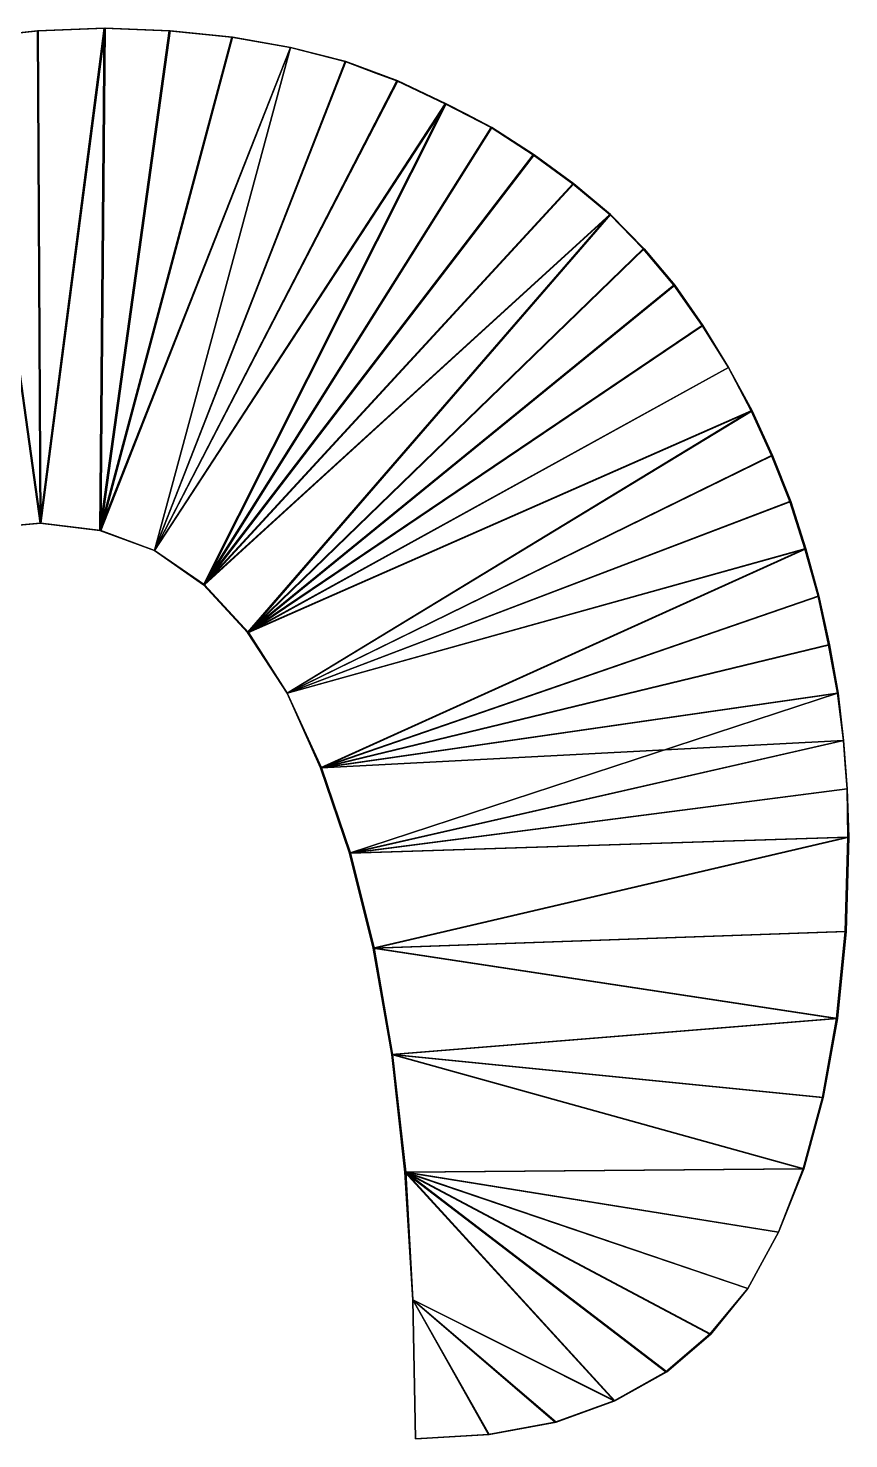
# Model space of a CAD drawing. Extents: x -29.1 to 29.1, y -25 to 25.
# Drawn here: x 17.012 to 17.946, y 6.913 to 8.517 of the extents above; entities that cross this region are included whole.
import ezdxf

# ---------------------------------------------------------------- set-up
doc = ezdxf.new("R2010")
doc.units = 0
doc.header["$MEASUREMENT"] = 0
doc.layers.add('ConstrLine', color=7, linetype='Continuous')
doc.layers.add('ObjLayer', color=2, linetype='Continuous')

msp = doc.modelspace()

# ---------------------------------------------------------------- linework, layer by layer
at = {"layer": 'ConstrLine'}
for p, q in [((17.023, 8.514, 4), (16.949, 8.506, 4)), ((17.099, 8.517, 4), (17.023, 8.514, 4)), ((17.173, 8.514, 4), (17.099, 8.517, 4)), ((17.244, 8.507, 4), (17.173, 8.514, 4)), ((17.311, 8.495, 4), (17.244, 8.507, 4)), ((17.373, 8.479, 4), (17.311, 8.495, 4)), ((17.432, 8.457, 4), (17.373, 8.479, 4)), ((17.487, 8.431, 4), (17.432, 8.457, 4)), ((17.539, 8.404, 4), (17.487, 8.431, 4)), ((17.587, 8.373, 4), (17.539, 8.404, 4)), ((17.632, 8.34, 4), (17.587, 8.373, 4)), ((17.674, 8.305, 4), (17.632, 8.34, 4)), ((17.712, 8.266, 4), (17.674, 8.305, 4)), ((17.747, 8.225, 4), (17.712, 8.266, 4)), ((17.779, 8.179, 4), (17.747, 8.225, 4)), ((17.809, 8.131, 4), (17.779, 8.179, 4)), ((17.835, 8.082, 4), (17.809, 8.131, 4)), ((17.858, 8.031, 4), (17.835, 8.082, 4)), ((17.879, 7.979, 4), (17.858, 8.031, 4)), ((17.896, 7.925, 4), (17.879, 7.979, 4)), ((17.001, 7.952, 4), (17.026, 7.954, 4)), ((17.026, 7.954, 4), (17.094, 7.946, 4)), ((17.094, 7.946, 4), (17.156, 7.923, 4)), ((17.911, 7.871, 4), (17.896, 7.925, 4)), ((17.156, 7.923, 4), (17.212, 7.884, 4)), ((17.212, 7.884, 4), (17.262, 7.83, 4)), ((17.923, 7.816, 4), (17.911, 7.871, 4)), ((17.262, 7.83, 4), (17.307, 7.761, 4)), ((17.933, 7.761, 4), (17.923, 7.816, 4)), ((17.307, 7.761, 4), (17.345, 7.676, 4)), ((17.94, 7.707, 4), (17.933, 7.761, 4)), ((17.944, 7.652, 4), (17.94, 7.707, 4)), ((17.345, 7.676, 4), (17.378, 7.579, 4)), ((17.945, 7.597, 4), (17.944, 7.652, 4)), ((17.942, 7.49, 4), (17.945, 7.597, 4)), ((17.378, 7.579, 4), (17.405, 7.471, 4)), ((17.932, 7.391, 4), (17.942, 7.49, 4)), ((17.405, 7.471, 4), (17.426, 7.35, 4)), ((17.916, 7.301, 4), (17.932, 7.391, 4)), ((17.426, 7.35, 4), (17.441, 7.216, 4)), ((17.894, 7.22, 4), (17.916, 7.301, 4)), ((17.866, 7.148, 4), (17.894, 7.22, 4)), ((17.441, 7.216, 4), (17.45, 7.071, 4)), ((17.831, 7.084, 4), (17.866, 7.148, 4)), ((17.788, 7.032, 4), (17.831, 7.084, 4)), ((17.45, 7.071, 4), (17.453, 6.913, 4)), ((17.738, 6.989, 4), (17.788, 7.032, 4)), ((17.679, 6.956, 4), (17.738, 6.989, 4)), ((17.612, 6.932, 4), (17.679, 6.956, 4)), ((17.536, 6.918, 4), (17.612, 6.932, 4)), ((17.453, 6.913, 4), (17.536, 6.918, 4))]:
    msp.add_line(p, q, dxfattribs=at)
for points in [[(16.949, 8.506, 4), (16.949, 8.506, 5), (17.023, 8.514, 5)], [(16.949, 8.506, 4), (17.023, 8.514, 5), (17.023, 8.514, 4)], [(16.949, 8.506, 5), (17.026, 7.954, 5), (17.023, 8.514, 5)], [(17.026, 7.954, 5), (16.949, 8.506, 5), (17.001, 7.952, 5)], [(16.95, 8.506, 5), (17.024, 8.514, 5), (16.999, 8.5113, 4)], [(17.024, 8.514, 5), (16.95, 8.506, 5), (17.027, 7.954, 5)], [(17.002, 7.952, 5), (17.027, 7.954, 5), (16.95, 8.506, 5)], [(17.024, 8.514, 4), (16.999, 8.5113, 4), (17.024, 8.514, 5)], [(17.023, 8.514, 4), (17.023, 8.514, 5), (17.099, 8.517, 5)], [(17.023, 8.514, 4), (17.099, 8.517, 5), (17.099, 8.517, 4)], [(17.023, 8.514, 5), (17.026, 7.954, 5), (17.099, 8.517, 5)], [(17.024, 8.514, 4), (17.024, 8.514, 5), (17.1, 8.517, 5)], [(17.024, 8.514, 4), (17.1, 8.517, 5), (17.1, 8.517, 4)], [(17.1, 8.517, 5), (17.024, 8.514, 5), (17.027, 7.954, 5)], [(17.026, 7.954, 5), (17.094, 7.946, 5), (17.099, 8.517, 5)], [(17.027, 7.954, 5), (17.095, 7.946, 5), (17.1, 8.517, 5)], [(17.173, 8.514, 5), (17.099, 8.517, 5), (17.094, 7.946, 5)], [(17.244, 8.507, 5), (17.173, 8.514, 5), (17.094, 7.946, 5)], [(17.311, 8.495, 5), (17.244, 8.507, 5), (17.094, 7.946, 5)], [(17.1, 8.517, 5), (17.095, 7.946, 5), (17.174, 8.514, 5)], [(17.174, 8.514, 5), (17.095, 7.946, 5), (17.245, 8.507, 5)], [(17.245, 8.507, 5), (17.095, 7.946, 5), (17.311, 8.495, 5)], [(17.099, 8.517, 4), (17.099, 8.517, 5), (17.173, 8.514, 5)], [(17.099, 8.517, 4), (17.173, 8.514, 5), (17.173, 8.514, 4)], [(17.1, 8.517, 4), (17.1, 8.517, 5), (17.174, 8.514, 5)], [(17.1, 8.517, 4), (17.174, 8.514, 5), (17.174, 8.514, 4)], [(17.173, 8.514, 4), (17.173, 8.514, 5), (17.244, 8.507, 5)], [(17.173, 8.514, 4), (17.244, 8.507, 5), (17.244, 8.507, 4)], [(17.174, 8.514, 4), (17.174, 8.514, 5), (17.245, 8.507, 5)], [(17.174, 8.514, 4), (17.245, 8.507, 5), (17.245, 8.507, 4)], [(17.244, 8.507, 4), (17.244, 8.507, 5), (17.311, 8.495, 5)], [(17.244, 8.507, 4), (17.311, 8.495, 5), (17.311, 8.495, 4)], [(17.245, 8.507, 4), (17.245, 8.507, 5), (17.311, 8.495, 5)], [(17.245, 8.507, 4), (17.311, 8.495, 5), (17.311, 8.495, 4)], [(17.094, 7.946, 5), (17.156, 7.923, 5), (17.311, 8.495, 5)], [(17.095, 7.946, 5), (17.156, 7.923, 5), (17.311, 8.495, 5)], [(17.373, 8.479, 5), (17.311, 8.495, 5), (17.156, 7.923, 5)], [(17.374, 8.479, 5), (17.311, 8.495, 5), (17.156, 7.923, 5)], [(17.311, 8.495, 4), (17.311, 8.495, 5), (17.373, 8.479, 5)], [(17.311, 8.495, 4), (17.373, 8.479, 5), (17.373, 8.479, 4)], [(17.311, 8.495, 4), (17.311, 8.495, 5), (17.374, 8.479, 5)], [(17.311, 8.495, 4), (17.374, 8.479, 5), (17.374, 8.479, 4)], [(17.373, 8.479, 5), (17.156, 7.923, 5), (17.432, 8.457, 5)], [(17.433, 8.457, 5), (17.374, 8.479, 5), (17.156, 7.923, 5)], [(17.373, 8.479, 4), (17.373, 8.479, 5), (17.408, 8.466, 4)], [(17.373, 8.479, 5), (17.432, 8.457, 5), (17.408, 8.466, 4)], [(17.374, 8.479, 4), (17.374, 8.479, 5), (17.433, 8.457, 5)], [(17.374, 8.479, 4), (17.433, 8.457, 5), (17.433, 8.457, 4)], [(17.432, 8.457, 5), (17.156, 7.923, 5), (17.487, 8.431, 5)], [(17.488, 8.431, 5), (17.433, 8.457, 5), (17.156, 7.923, 5)], [(17.432, 8.457, 4), (17.408, 8.466, 4), (17.432, 8.457, 5)], [(17.432, 8.457, 4), (17.432, 8.457, 5), (17.487, 8.431, 5)], [(17.432, 8.457, 4), (17.487, 8.431, 5), (17.487, 8.431, 4)], [(17.433, 8.457, 4), (17.433, 8.457, 5), (17.488, 8.431, 5)], [(17.433, 8.457, 4), (17.488, 8.431, 5), (17.488, 8.431, 4)], [(17.212, 7.884, 5), (17.487, 8.431, 5), (17.156, 7.923, 5)], [(17.156, 7.923, 5), (17.213, 7.884, 5), (17.488, 8.431, 5)], [(17.487, 8.431, 5), (17.212, 7.884, 5), (17.539, 8.404, 5)], [(17.54, 8.404, 5), (17.488, 8.431, 5), (17.213, 7.884, 5)], [(17.487, 8.431, 4), (17.487, 8.431, 5), (17.539, 8.404, 5)], [(17.487, 8.431, 4), (17.539, 8.404, 5), (17.539, 8.404, 4)], [(17.488, 8.431, 4), (17.488, 8.431, 5), (17.511, 8.4191, 4)], [(17.488, 8.431, 5), (17.54, 8.404, 5), (17.511, 8.4191, 4)], [(17.54, 8.404, 4), (17.511, 8.4191, 4), (17.54, 8.404, 5)], [(17.539, 8.404, 5), (17.212, 7.884, 5), (17.587, 8.373, 5)], [(17.54, 8.404, 5), (17.213, 7.884, 5), (17.588, 8.373, 5)], [(17.539, 8.404, 4), (17.539, 8.404, 5), (17.587, 8.373, 5)], [(17.539, 8.404, 4), (17.587, 8.373, 5), (17.587, 8.373, 4)], [(17.54, 8.404, 4), (17.54, 8.404, 5), (17.588, 8.373, 5)], [(17.54, 8.404, 4), (17.588, 8.373, 5), (17.588, 8.373, 4)], [(17.587, 8.373, 5), (17.212, 7.884, 5), (17.632, 8.34, 5)], [(17.588, 8.373, 5), (17.213, 7.884, 5), (17.633, 8.34, 5)], [(17.587, 8.373, 4), (17.587, 8.373, 5), (17.632, 8.34, 5)], [(17.587, 8.373, 4), (17.632, 8.34, 5), (17.632, 8.34, 4)], [(17.588, 8.373, 4), (17.588, 8.373, 5), (17.633, 8.34, 5)], [(17.588, 8.373, 4), (17.633, 8.34, 5), (17.633, 8.34, 4)], [(17.632, 8.34, 5), (17.212, 7.884, 5), (17.674, 8.305, 5)], [(17.633, 8.34, 5), (17.213, 7.884, 5), (17.675, 8.305, 5)], [(17.632, 8.34, 4), (17.632, 8.34, 5), (17.674, 8.305, 5)], [(17.632, 8.34, 4), (17.674, 8.305, 5), (17.674, 8.305, 4)], [(17.633, 8.34, 4), (17.633, 8.34, 5), (17.675, 8.305, 5)], [(17.633, 8.34, 4), (17.675, 8.305, 5), (17.675, 8.305, 4)], [(17.262, 7.83, 5), (17.674, 8.305, 5), (17.212, 7.884, 5)], [(17.263, 7.83, 5), (17.675, 8.305, 5), (17.213, 7.884, 5)], [(17.712, 8.266, 5), (17.674, 8.305, 5), (17.262, 7.83, 5)], [(17.713, 8.266, 5), (17.675, 8.305, 5), (17.263, 7.83, 5)], [(17.674, 8.305, 4), (17.674, 8.305, 5), (17.712, 8.266, 5)], [(17.674, 8.305, 4), (17.712, 8.266, 5), (17.712, 8.266, 4)], [(17.675, 8.305, 4), (17.675, 8.305, 5), (17.713, 8.266, 5)], [(17.675, 8.305, 4), (17.713, 8.266, 5), (17.713, 8.266, 4)], [(17.747, 8.225, 5), (17.712, 8.266, 5), (17.262, 7.83, 5)], [(17.748, 8.225, 5), (17.713, 8.266, 5), (17.263, 7.83, 5)], [(17.712, 8.266, 4), (17.712, 8.266, 5), (17.747, 8.225, 5)], [(17.712, 8.266, 4), (17.747, 8.225, 5), (17.747, 8.225, 4)], [(17.713, 8.266, 4), (17.713, 8.266, 5), (17.748, 8.225, 5)], [(17.713, 8.266, 4), (17.748, 8.225, 5), (17.748, 8.225, 4)], [(17.779, 8.179, 5), (17.747, 8.225, 5), (17.262, 7.83, 5)], [(17.78, 8.179, 5), (17.748, 8.225, 5), (17.263, 7.83, 5)], [(17.747, 8.225, 4), (17.747, 8.225, 5), (17.77, 8.192, 4)], [(17.747, 8.225, 5), (17.779, 8.179, 5), (17.77, 8.192, 4)], [(17.748, 8.225, 4), (17.748, 8.225, 5), (17.7709, 8.192, 4)], [(17.748, 8.225, 5), (17.78, 8.179, 5), (17.7709, 8.192, 4)], [(17.779, 8.179, 4), (17.77, 8.192, 4), (17.779, 8.179, 5)], [(17.78, 8.179, 4), (17.7709, 8.192, 4), (17.78, 8.179, 5)], [(17.809, 8.131, 5), (17.779, 8.179, 5), (17.262, 7.83, 5)], [(17.809, 8.131, 5), (17.78, 8.179, 5), (17.263, 7.83, 5)], [(17.779, 8.179, 4), (17.779, 8.179, 5), (17.809, 8.131, 5)], [(17.779, 8.179, 4), (17.809, 8.131, 5), (17.809, 8.131, 4)], [(17.78, 8.179, 4), (17.78, 8.179, 5), (17.809, 8.131, 5)], [(17.78, 8.179, 4), (17.809, 8.131, 5), (17.809, 8.131, 4)], [(17.835, 8.082, 5), (17.809, 8.131, 5), (17.262, 7.83, 5)], [(17.836, 8.082, 5), (17.809, 8.131, 5), (17.263, 7.83, 5)], [(17.809, 8.131, 4), (17.809, 8.131, 5), (17.835, 8.082, 5)], [(17.809, 8.131, 4), (17.835, 8.082, 5), (17.835, 8.082, 4)], [(17.809, 8.131, 4), (17.809, 8.131, 5), (17.836, 8.082, 5)], [(17.809, 8.131, 4), (17.836, 8.082, 5), (17.836, 8.082, 4)], [(17.262, 7.83, 5), (17.307, 7.761, 5), (17.835, 8.082, 5)], [(17.263, 7.83, 5), (17.307, 7.761, 5), (17.836, 8.082, 5)], [(17.858, 8.031, 5), (17.835, 8.082, 5), (17.307, 7.761, 5)], [(17.859, 8.031, 5), (17.836, 8.082, 5), (17.307, 7.761, 5)], [(17.835, 8.082, 4), (17.835, 8.082, 5), (17.858, 8.031, 5)], [(17.835, 8.082, 4), (17.858, 8.031, 5), (17.858, 8.031, 4)], [(17.836, 8.082, 4), (17.836, 8.082, 5), (17.859, 8.031, 5)], [(17.836, 8.082, 4), (17.859, 8.031, 5), (17.859, 8.031, 4)], [(17.879, 7.979, 5), (17.858, 8.031, 5), (17.307, 7.761, 5)], [(17.88, 7.979, 5), (17.859, 8.031, 5), (17.307, 7.761, 5)], [(17.858, 8.031, 4), (17.858, 8.031, 5), (17.879, 7.979, 5)], [(17.858, 8.031, 4), (17.879, 7.979, 5), (17.879, 7.979, 4)], [(17.859, 8.031, 4), (17.859, 8.031, 5), (17.88, 7.979, 5)], [(17.859, 8.031, 4), (17.88, 7.979, 5), (17.88, 7.979, 4)], [(17.896, 7.925, 5), (17.879, 7.979, 5), (17.307, 7.761, 5)], [(17.897, 7.925, 5), (17.88, 7.979, 5), (17.307, 7.761, 5)], [(17.879, 7.979, 4), (17.879, 7.979, 5), (17.896, 7.925, 5)], [(17.879, 7.979, 4), (17.896, 7.925, 5), (17.896, 7.925, 4)], [(17.88, 7.979, 4), (17.88, 7.979, 5), (17.897, 7.925, 5)], [(17.88, 7.979, 4), (17.897, 7.925, 5), (17.897, 7.925, 4)], [(17.001, 7.952, 4), (17.026, 7.954, 4), (17.026, 7.954, 5)], [(17.001, 7.952, 4), (17.026, 7.954, 5), (17.001, 7.952, 5)], [(17.002, 7.952, 4), (17.027, 7.954, 4), (17.027, 7.954, 5)], [(17.002, 7.952, 4), (17.027, 7.954, 5), (17.002, 7.952, 5)], [(17.026, 7.954, 4), (17.094, 7.946, 4), (17.094, 7.946, 5)], [(17.026, 7.954, 4), (17.094, 7.946, 5), (17.026, 7.954, 5)], [(17.027, 7.954, 4), (17.095, 7.946, 4), (17.095, 7.946, 5)], [(17.027, 7.954, 4), (17.095, 7.946, 5), (17.027, 7.954, 5)], [(17.094, 7.946, 4), (17.156, 7.923, 4), (17.156, 7.923, 5)], [(17.094, 7.946, 4), (17.156, 7.923, 5), (17.094, 7.946, 5)], [(17.095, 7.946, 4), (17.156, 7.923, 4), (17.156, 7.923, 5)], [(17.095, 7.946, 4), (17.156, 7.923, 5), (17.095, 7.946, 5)], [(17.307, 7.761, 5), (17.345, 7.676, 5), (17.896, 7.925, 5)], [(17.307, 7.761, 5), (17.346, 7.676, 5), (17.897, 7.925, 5)], [(17.911, 7.871, 5), (17.896, 7.925, 5), (17.345, 7.676, 5)], [(17.912, 7.871, 5), (17.897, 7.925, 5), (17.346, 7.676, 5)], [(17.896, 7.925, 4), (17.896, 7.925, 5), (17.911, 7.871, 5)], [(17.896, 7.925, 4), (17.911, 7.871, 5), (17.911, 7.871, 4)], [(17.897, 7.925, 4), (17.897, 7.925, 5), (17.912, 7.871, 5)], [(17.897, 7.925, 4), (17.912, 7.871, 5), (17.912, 7.871, 4)], [(17.156, 7.923, 4), (17.212, 7.884, 4), (17.212, 7.884, 5)], [(17.156, 7.923, 4), (17.212, 7.884, 5), (17.156, 7.923, 5)], [(17.156, 7.923, 4), (17.213, 7.884, 4), (17.213, 7.884, 5)], [(17.156, 7.923, 4), (17.213, 7.884, 5), (17.156, 7.923, 5)], [(17.212, 7.884, 4), (17.262, 7.83, 4), (17.262, 7.83, 5)], [(17.212, 7.884, 4), (17.262, 7.83, 5), (17.212, 7.884, 5)], [(17.213, 7.884, 4), (17.263, 7.83, 4), (17.263, 7.83, 5)], [(17.213, 7.884, 4), (17.263, 7.83, 5), (17.213, 7.884, 5)], [(17.923, 7.816, 5), (17.911, 7.871, 5), (17.345, 7.676, 5)], [(17.924, 7.816, 5), (17.912, 7.871, 5), (17.346, 7.676, 5)], [(17.911, 7.871, 4), (17.911, 7.871, 5), (17.923, 7.816, 5)], [(17.911, 7.871, 4), (17.923, 7.816, 5), (17.923, 7.816, 4)], [(17.912, 7.871, 4), (17.912, 7.871, 5), (17.924, 7.816, 5)], [(17.912, 7.871, 4), (17.924, 7.816, 5), (17.924, 7.816, 4)], [(17.262, 7.83, 4), (17.307, 7.761, 4), (17.307, 7.761, 5)], [(17.262, 7.83, 4), (17.307, 7.761, 5), (17.262, 7.83, 5)], [(17.263, 7.83, 4), (17.307, 7.761, 4), (17.307, 7.761, 5)], [(17.263, 7.83, 4), (17.307, 7.761, 5), (17.263, 7.83, 5)], [(17.933, 7.761, 5), (17.923, 7.816, 5), (17.345, 7.676, 5)], [(17.934, 7.761, 5), (17.924, 7.816, 5), (17.346, 7.676, 5)], [(17.923, 7.816, 4), (17.923, 7.816, 5), (17.933, 7.761, 5)], [(17.923, 7.816, 4), (17.933, 7.761, 5), (17.933, 7.761, 4)], [(17.924, 7.816, 4), (17.924, 7.816, 5), (17.934, 7.761, 5)], [(17.924, 7.816, 4), (17.934, 7.761, 5), (17.934, 7.761, 4)], [(17.307, 7.761, 4), (17.345, 7.676, 4), (17.345, 7.676, 5)], [(17.307, 7.761, 4), (17.345, 7.676, 5), (17.307, 7.761, 5)], [(17.307, 7.761, 4), (17.346, 7.676, 4), (17.346, 7.676, 5)], [(17.307, 7.761, 4), (17.346, 7.676, 5), (17.307, 7.761, 5)], [(17.345, 7.676, 5), (17.378, 7.579, 5), (17.933, 7.761, 5)], [(17.94, 7.707, 5), (17.934, 7.761, 5), (17.346, 7.676, 5)], [(17.94, 7.707, 5), (17.933, 7.761, 5), (17.378, 7.579, 5)], [(17.933, 7.761, 4), (17.933, 7.761, 5), (17.94, 7.707, 5)], [(17.933, 7.761, 4), (17.94, 7.707, 5), (17.94, 7.707, 4)], [(17.934, 7.761, 4), (17.934, 7.761, 5), (17.94, 7.707, 5)], [(17.934, 7.761, 4), (17.94, 7.707, 5), (17.94, 7.707, 4)], [(17.346, 7.676, 5), (17.379, 7.579, 5), (17.94, 7.707, 5)], [(17.944, 7.652, 5), (17.94, 7.707, 5), (17.378, 7.579, 5)], [(17.944, 7.652, 5), (17.94, 7.707, 5), (17.379, 7.579, 5)], [(17.94, 7.707, 4), (17.94, 7.707, 5), (17.942, 7.68, 4)], [(17.94, 7.707, 5), (17.944, 7.652, 5), (17.942, 7.68, 4)], [(17.944, 7.652, 5), (17.94, 7.707, 4), (17.94, 7.707, 5)], [(17.944, 7.652, 5), (17.944, 7.652, 4), (17.94, 7.707, 4)], [(17.345, 7.676, 4), (17.378, 7.579, 4), (17.378, 7.579, 5)], [(17.345, 7.676, 4), (17.378, 7.579, 5), (17.345, 7.676, 5)], [(17.346, 7.676, 4), (17.379, 7.579, 4), (17.379, 7.579, 5)], [(17.346, 7.676, 4), (17.379, 7.579, 5), (17.346, 7.676, 5)], [(17.944, 7.652, 4), (17.942, 7.68, 4), (17.944, 7.652, 5)], [(17.945, 7.597, 5), (17.944, 7.652, 5), (17.378, 7.579, 5)], [(17.946, 7.597, 5), (17.944, 7.652, 5), (17.379, 7.579, 5)], [(17.944, 7.652, 4), (17.944, 7.652, 5), (17.945, 7.597, 5)], [(17.944, 7.652, 4), (17.945, 7.597, 5), (17.945, 7.597, 4)], [(17.944, 7.652, 4), (17.944, 7.652, 5), (17.946, 7.597, 5)], [(17.944, 7.652, 4), (17.946, 7.597, 5), (17.946, 7.597, 4)], [(17.378, 7.579, 5), (17.405, 7.471, 5), (17.945, 7.597, 5)], [(17.379, 7.579, 5), (17.406, 7.471, 5), (17.946, 7.597, 5)], [(17.942, 7.49, 5), (17.945, 7.597, 5), (17.405, 7.471, 5)], [(17.943, 7.49, 5), (17.946, 7.597, 5), (17.406, 7.471, 5)], [(17.945, 7.597, 4), (17.945, 7.597, 5), (17.942, 7.49, 5)], [(17.945, 7.597, 4), (17.942, 7.49, 5), (17.942, 7.49, 4)], [(17.946, 7.597, 4), (17.946, 7.597, 5), (17.943, 7.49, 5)], [(17.946, 7.597, 4), (17.943, 7.49, 5), (17.943, 7.49, 4)], [(17.378, 7.579, 4), (17.405, 7.471, 4), (17.405, 7.471, 5)], [(17.378, 7.579, 4), (17.405, 7.471, 5), (17.378, 7.579, 5)], [(17.379, 7.579, 4), (17.406, 7.471, 4), (17.406, 7.471, 5)], [(17.379, 7.579, 4), (17.406, 7.471, 5), (17.379, 7.579, 5)], [(17.932, 7.391, 5), (17.942, 7.49, 5), (17.405, 7.471, 5)], [(17.943, 7.49, 5), (17.406, 7.471, 5), (17.933, 7.391, 5)], [(17.942, 7.49, 4), (17.942, 7.49, 5), (17.932, 7.391, 5)], [(17.942, 7.49, 4), (17.932, 7.391, 5), (17.932, 7.391, 4)], [(17.943, 7.49, 4), (17.943, 7.49, 5), (17.933, 7.391, 5)], [(17.943, 7.49, 4), (17.933, 7.391, 5), (17.933, 7.391, 4)], [(17.426, 7.35, 5), (17.405, 7.471, 5), (17.408, 7.4537, 4)], [(17.405, 7.471, 4), (17.408, 7.4537, 4), (17.405, 7.471, 5)], [(17.405, 7.471, 5), (17.426, 7.35, 5), (17.932, 7.391, 5)], [(17.427, 7.35, 5), (17.933, 7.391, 5), (17.406, 7.471, 5)], [(17.406, 7.471, 4), (17.427, 7.35, 4), (17.427, 7.35, 5)], [(17.406, 7.471, 4), (17.427, 7.35, 5), (17.406, 7.471, 5)], [(17.408, 7.4537, 4), (17.426, 7.35, 4), (17.426, 7.35, 5)], [(17.916, 7.301, 5), (17.932, 7.391, 5), (17.426, 7.35, 5)], [(17.933, 7.391, 5), (17.427, 7.35, 5), (17.917, 7.301, 5)], [(17.932, 7.391, 4), (17.932, 7.391, 5), (17.916, 7.301, 5)], [(17.932, 7.391, 4), (17.916, 7.301, 5), (17.916, 7.301, 4)], [(17.933, 7.391, 4), (17.933, 7.391, 5), (17.917, 7.301, 5)], [(17.933, 7.391, 4), (17.917, 7.301, 5), (17.917, 7.301, 4)], [(17.426, 7.35, 4), (17.441, 7.216, 4), (17.441, 7.216, 5)], [(17.426, 7.35, 4), (17.441, 7.216, 5), (17.426, 7.35, 5)], [(17.894, 7.22, 5), (17.916, 7.301, 5), (17.426, 7.35, 5)], [(17.426, 7.35, 5), (17.441, 7.216, 5), (17.894, 7.22, 5)], [(17.895, 7.22, 5), (17.917, 7.301, 5), (17.427, 7.35, 5)], [(17.427, 7.35, 5), (17.442, 7.216, 5), (17.895, 7.22, 5)], [(17.427, 7.35, 4), (17.442, 7.216, 4), (17.442, 7.216, 5)], [(17.427, 7.35, 4), (17.442, 7.216, 5), (17.427, 7.35, 5)], [(17.916, 7.301, 4), (17.916, 7.301, 5), (17.894, 7.22, 5)], [(17.916, 7.301, 4), (17.894, 7.22, 5), (17.894, 7.22, 4)], [(17.917, 7.301, 4), (17.917, 7.301, 5), (17.895, 7.22, 5)], [(17.917, 7.301, 4), (17.895, 7.22, 5), (17.895, 7.22, 4)], [(17.894, 7.22, 5), (17.441, 7.216, 5), (17.866, 7.148, 5)], [(17.895, 7.22, 5), (17.442, 7.216, 5), (17.866, 7.148, 5)], [(17.866, 7.148, 5), (17.8738, 7.168, 4), (17.894, 7.22, 5)], [(17.895, 7.22, 5), (17.866, 7.148, 5), (17.874, 7.168, 4)], [(17.894, 7.22, 4), (17.894, 7.22, 5), (17.8738, 7.168, 4)], [(17.895, 7.22, 4), (17.895, 7.22, 5), (17.874, 7.168, 4)], [(17.441, 7.216, 4), (17.444, 7.168, 4), (17.441, 7.216, 5)], [(17.444, 7.168, 4), (17.45, 7.071, 5), (17.441, 7.216, 5)], [(17.831, 7.084, 5), (17.866, 7.148, 5), (17.441, 7.216, 5)], [(17.831, 7.084, 5), (17.441, 7.216, 5), (17.788, 7.032, 5)], [(17.45, 7.071, 5), (17.679, 6.956, 5), (17.441, 7.216, 5)], [(17.788, 7.032, 5), (17.441, 7.216, 5), (17.738, 6.989, 5)], [(17.738, 6.989, 5), (17.441, 7.216, 5), (17.679, 6.956, 5)], [(17.831, 7.084, 5), (17.866, 7.148, 5), (17.442, 7.216, 5)], [(17.45, 7.071, 5), (17.68, 6.956, 5), (17.442, 7.216, 5)], [(17.45, 7.071, 5), (17.442, 7.216, 5), (17.4446, 7.168, 4)], [(17.442, 7.216, 4), (17.4446, 7.168, 4), (17.442, 7.216, 5)], [(17.789, 7.032, 5), (17.442, 7.216, 5), (17.739, 6.989, 5)], [(17.831, 7.084, 5), (17.442, 7.216, 5), (17.789, 7.032, 5)], [(17.739, 6.989, 5), (17.442, 7.216, 5), (17.68, 6.956, 5)], [(17.444, 7.168, 4), (17.45, 7.071, 4), (17.45, 7.071, 5)], [(17.4446, 7.168, 4), (17.45, 7.071, 4), (17.45, 7.071, 5)], [(17.866, 7.148, 5), (17.866, 7.148, 4), (17.8738, 7.168, 4)], [(17.866, 7.148, 4), (17.874, 7.168, 4), (17.866, 7.148, 5)], [(17.866, 7.148, 4), (17.866, 7.148, 5), (17.831, 7.084, 5)], [(17.866, 7.148, 4), (17.831, 7.084, 5), (17.831, 7.084, 4)], [(17.866, 7.148, 4), (17.866, 7.148, 5), (17.831, 7.084, 5)], [(17.866, 7.148, 4), (17.831, 7.084, 5), (17.831, 7.084, 4)], [(17.831, 7.084, 4), (17.831, 7.084, 5), (17.788, 7.032, 5)], [(17.831, 7.084, 4), (17.788, 7.032, 5), (17.788, 7.032, 4)], [(17.831, 7.084, 4), (17.831, 7.084, 5), (17.789, 7.032, 5)], [(17.831, 7.084, 4), (17.789, 7.032, 5), (17.789, 7.032, 4)], [(17.45, 7.071, 4), (17.453, 6.913, 4), (17.453, 6.913, 5)], [(17.45, 7.071, 4), (17.453, 6.913, 5), (17.45, 7.071, 5)], [(17.453, 6.913, 5), (17.536, 6.918, 5), (17.45, 7.071, 5)], [(17.536, 6.918, 5), (17.612, 6.932, 5), (17.45, 7.071, 5)], [(17.612, 6.932, 5), (17.679, 6.956, 5), (17.45, 7.071, 5)], [(17.453, 6.913, 5), (17.537, 6.918, 5), (17.45, 7.071, 5)], [(17.537, 6.918, 5), (17.613, 6.932, 5), (17.45, 7.071, 5)], [(17.613, 6.932, 5), (17.68, 6.956, 5), (17.45, 7.071, 5)], [(17.45, 7.071, 4), (17.453, 6.913, 4), (17.453, 6.913, 5)], [(17.45, 7.071, 4), (17.453, 6.913, 5), (17.45, 7.071, 5)], [(17.738, 6.989, 4), (17.788, 7.032, 4), (17.788, 7.032, 5)], [(17.738, 6.989, 4), (17.788, 7.032, 5), (17.738, 6.989, 5)], [(17.739, 6.989, 4), (17.789, 7.032, 4), (17.789, 7.032, 5)], [(17.739, 6.989, 4), (17.789, 7.032, 5), (17.739, 6.989, 5)], [(17.679, 6.956, 4), (17.738, 6.989, 4), (17.738, 6.989, 5)], [(17.679, 6.956, 4), (17.738, 6.989, 5), (17.679, 6.956, 5)], [(17.68, 6.956, 4), (17.739, 6.989, 4), (17.739, 6.989, 5)], [(17.68, 6.956, 4), (17.739, 6.989, 5), (17.68, 6.956, 5)], [(17.612, 6.932, 4), (17.679, 6.956, 4), (17.679, 6.956, 5)], [(17.612, 6.932, 4), (17.679, 6.956, 5), (17.612, 6.932, 5)], [(17.613, 6.932, 4), (17.68, 6.956, 4), (17.68, 6.956, 5)], [(17.613, 6.932, 4), (17.68, 6.956, 5), (17.613, 6.932, 5)], [(17.536, 6.918, 4), (17.612, 6.932, 4), (17.612, 6.932, 5)], [(17.536, 6.918, 4), (17.612, 6.932, 5), (17.536, 6.918, 5)], [(17.537, 6.918, 4), (17.613, 6.932, 4), (17.613, 6.932, 5)], [(17.537, 6.918, 4), (17.613, 6.932, 5), (17.537, 6.918, 5)], [(17.4598, 6.9134, 4), (17.536, 6.918, 5), (17.453, 6.913, 5)], [(17.511, 6.9165, 4), (17.537, 6.918, 5), (17.453, 6.913, 5)], [(17.4587, 6.9133, 4), (17.511, 6.9165, 4), (17.453, 6.913, 5)], [(17.453, 6.913, 4), (17.4598, 6.9134, 4), (17.453, 6.913, 5)], [(17.453, 6.913, 4), (17.4587, 6.9133, 4), (17.453, 6.913, 5)], [(17.4598, 6.9134, 4), (17.536, 6.918, 4), (17.536, 6.918, 5)], [(17.511, 6.9165, 4), (17.537, 6.918, 4), (17.537, 6.918, 5)]]:
    msp.add_3dface(points, dxfattribs=at)
at = {"layer": 'ObjLayer'}
for p, q in [((17.024, 8.514, 5), (16.95, 8.506, 5)), ((17.1, 8.517, 5), (17.024, 8.514, 5)), ((17.174, 8.514, 5), (17.1, 8.517, 5)), ((17.245, 8.507, 5), (17.174, 8.514, 5)), ((17.311, 8.495, 5), (17.245, 8.507, 5)), ((17.374, 8.479, 5), (17.311, 8.495, 5)), ((17.433, 8.457, 5), (17.374, 8.479, 5)), ((17.488, 8.431, 5), (17.433, 8.457, 5)), ((17.54, 8.404, 5), (17.488, 8.431, 5)), ((17.588, 8.373, 5), (17.54, 8.404, 5)), ((17.633, 8.34, 5), (17.588, 8.373, 5)), ((17.675, 8.305, 5), (17.633, 8.34, 5)), ((17.713, 8.266, 5), (17.675, 8.305, 5)), ((17.748, 8.225, 5), (17.713, 8.266, 5)), ((17.78, 8.179, 5), (17.748, 8.225, 5)), ((17.809, 8.131, 5), (17.78, 8.179, 5)), ((17.836, 8.082, 5), (17.809, 8.131, 5)), ((17.859, 8.031, 5), (17.836, 8.082, 5)), ((17.88, 7.979, 5), (17.859, 8.031, 5)), ((17.897, 7.925, 5), (17.88, 7.979, 5)), ((17.002, 7.952, 5), (17.027, 7.954, 5)), ((17.027, 7.954, 5), (17.095, 7.946, 5)), ((17.095, 7.946, 5), (17.156, 7.923, 5)), ((17.912, 7.871, 5), (17.897, 7.925, 5)), ((17.156, 7.923, 5), (17.213, 7.884, 5)), ((17.213, 7.884, 5), (17.263, 7.83, 5)), ((17.924, 7.816, 5), (17.912, 7.871, 5)), ((17.263, 7.83, 5), (17.307, 7.761, 5)), ((17.934, 7.761, 5), (17.924, 7.816, 5)), ((17.307, 7.761, 5), (17.346, 7.676, 5)), ((17.94, 7.707, 5), (17.934, 7.761, 5)), ((17.944, 7.652, 5), (17.94, 7.707, 5)), ((17.346, 7.676, 5), (17.379, 7.579, 5)), ((17.946, 7.597, 5), (17.944, 7.652, 5)), ((17.943, 7.49, 5), (17.946, 7.597, 5)), ((17.379, 7.579, 5), (17.406, 7.471, 5)), ((17.933, 7.391, 5), (17.943, 7.49, 5)), ((17.406, 7.471, 5), (17.427, 7.35, 5)), ((17.917, 7.301, 5), (17.933, 7.391, 5)), ((17.427, 7.35, 5), (17.442, 7.216, 5)), ((17.895, 7.22, 5), (17.917, 7.301, 5)), ((17.866, 7.148, 5), (17.895, 7.22, 5)), ((17.442, 7.216, 5), (17.45, 7.071, 5)), ((17.831, 7.084, 5), (17.866, 7.148, 5)), ((17.789, 7.032, 5), (17.831, 7.084, 5)), ((17.45, 7.071, 5), (17.453, 6.913, 5)), ((17.739, 6.989, 5), (17.789, 7.032, 5)), ((17.68, 6.956, 5), (17.739, 6.989, 5)), ((17.613, 6.932, 5), (17.68, 6.956, 5)), ((17.537, 6.918, 5), (17.613, 6.932, 5)), ((17.453, 6.913, 5), (17.537, 6.918, 5))]:
    msp.add_line(p, q, dxfattribs=at)

doc.saveas('drawing.dxf')
